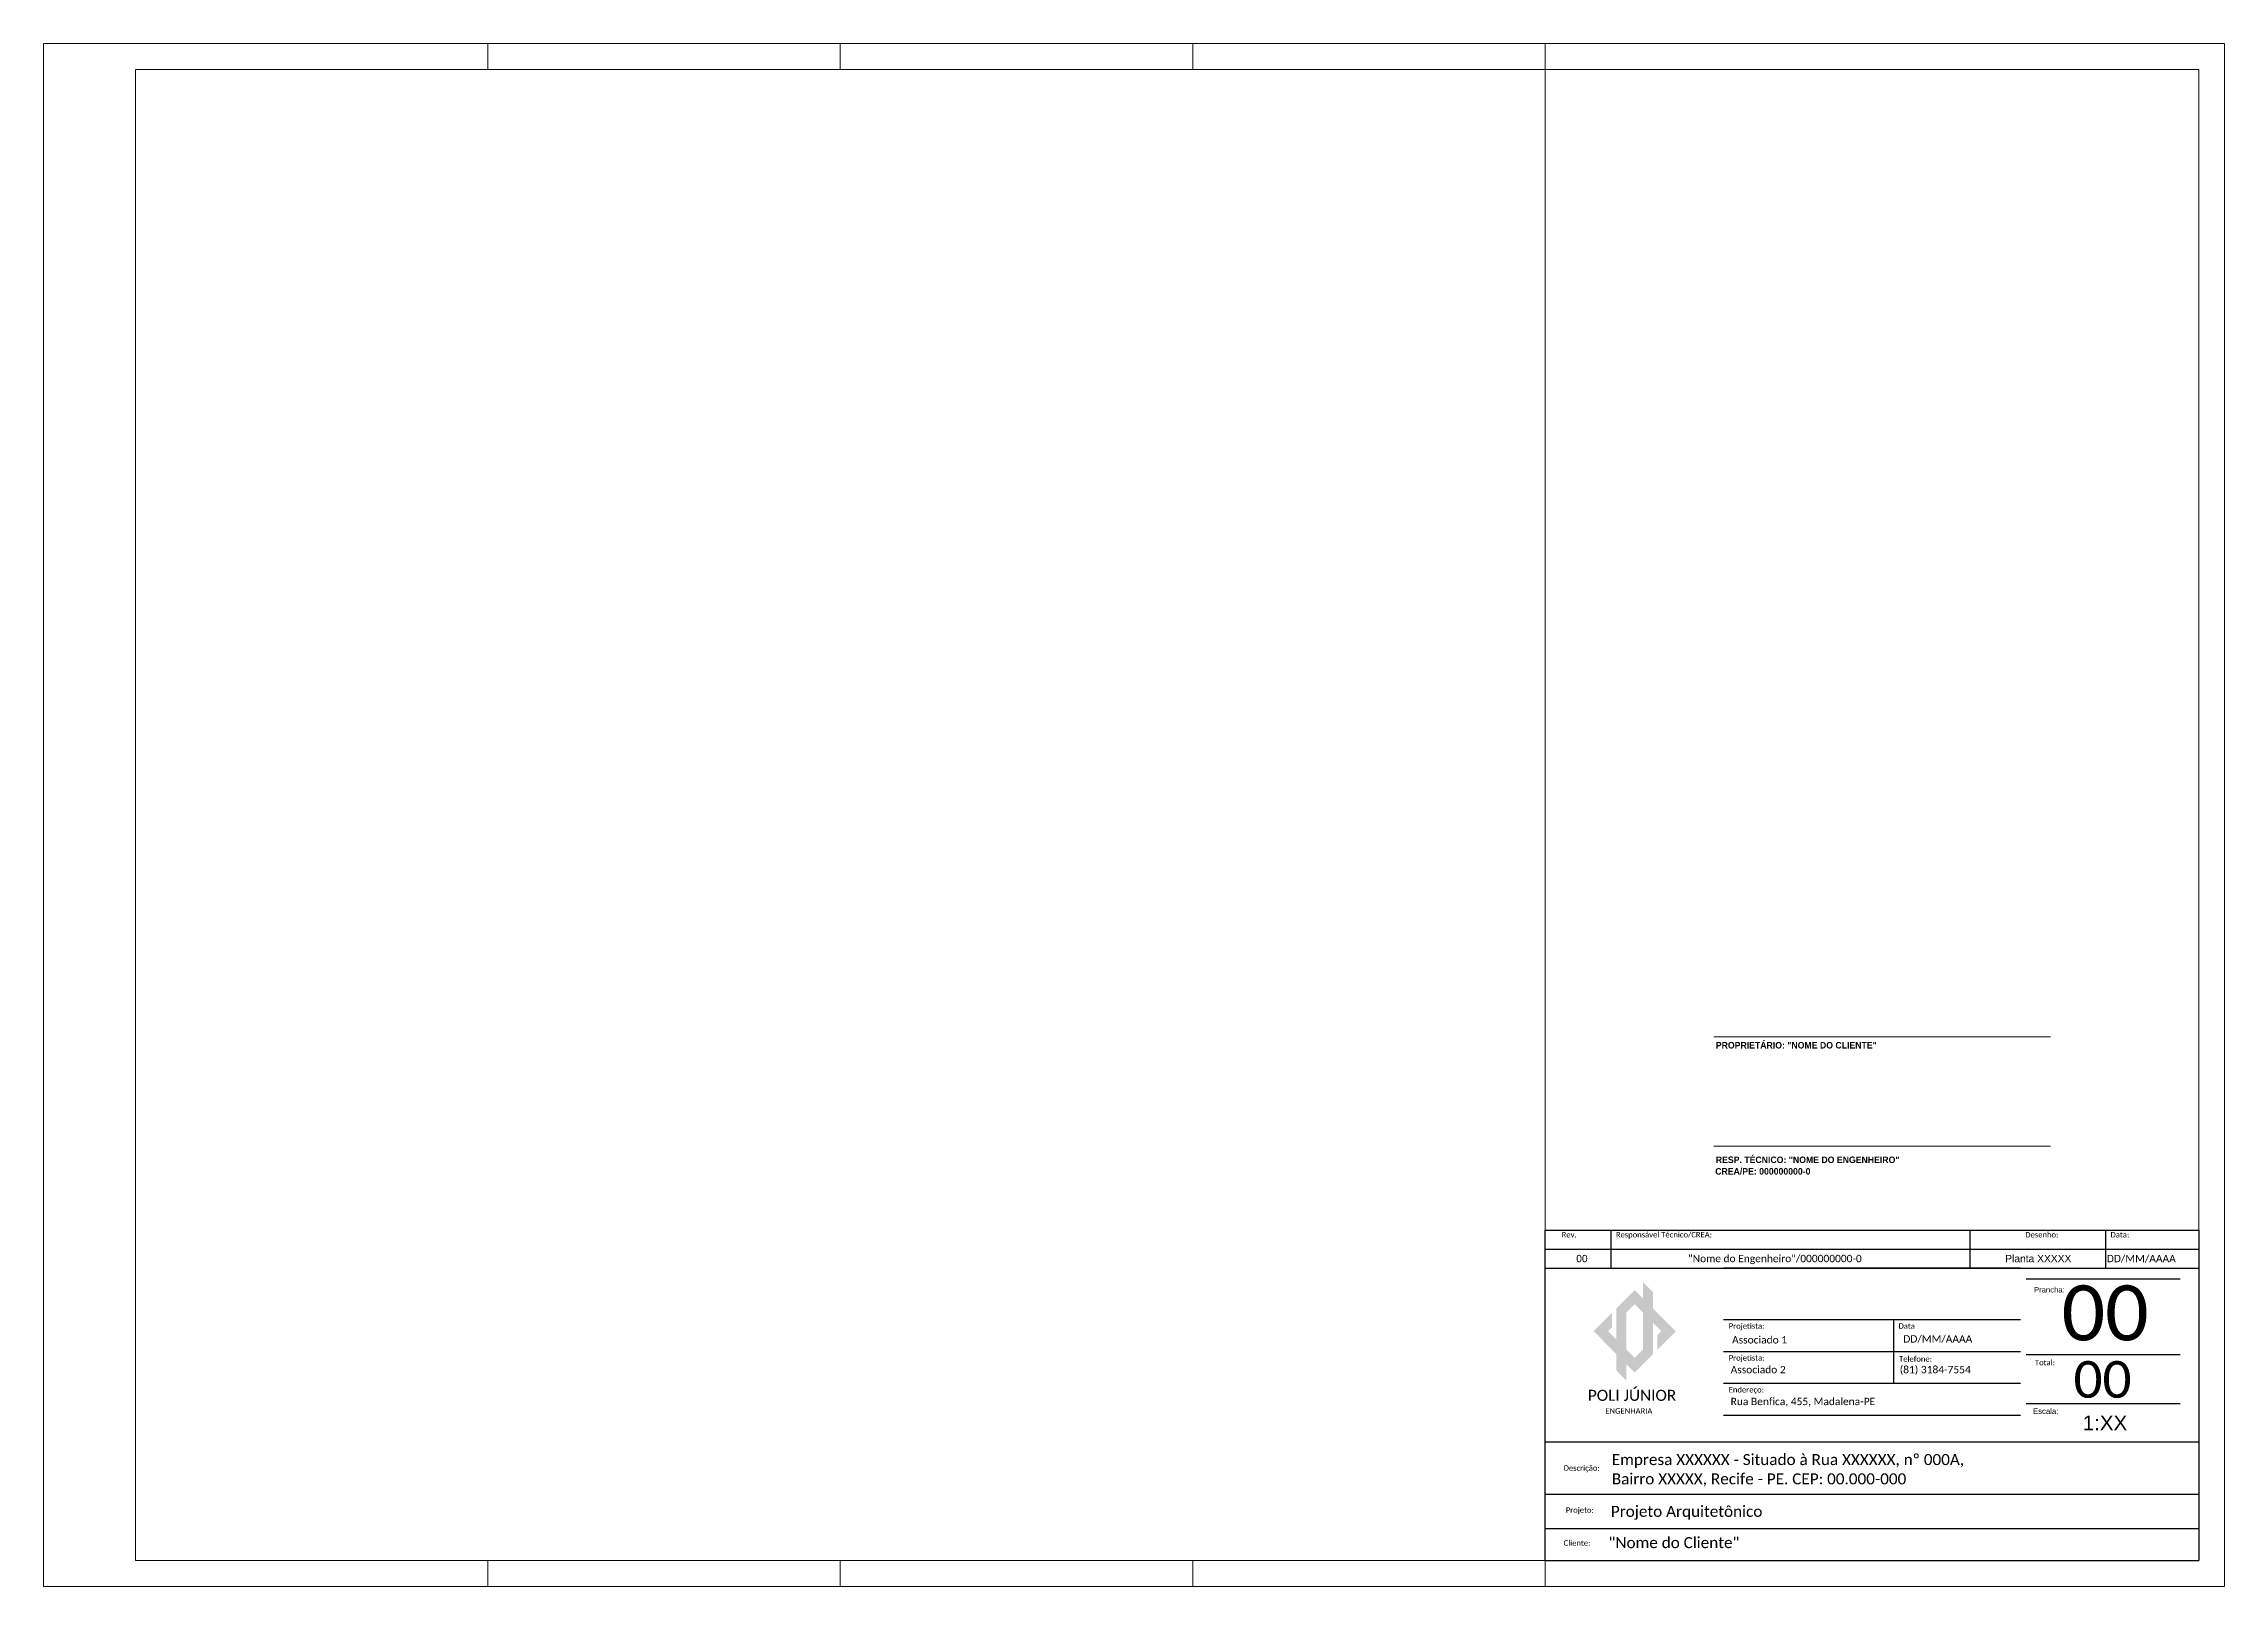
# Paper-space layout 'A2' of a CAD drawing. Header units: centimetres, sheet in millimetres. Extents: x 0 to 594, y 0 to 420.
import ezdxf
from ezdxf.enums import TextEntityAlignment as Align

# ---------------------------------------------------------------- set-up
doc = ezdxf.new("R2010")
doc.units = ezdxf.units.CM
doc.header["$LTSCALE"] = 0.8
doc.layers.add('ARQ-FOLHA', color=7, linetype='Continuous', lineweight=9)
doc.layers.add('ARQ-PENA-MÉDIA', color=7, linetype='Continuous', lineweight=20)
doc.layers.add('ARQ-VP', color=7, linetype='Continuous', lineweight=9, plot=False)
doc.styles.add('PJ', font='calibri.ttf', dxfattribs={"height": 3})
doc.styles.get("Standard").update_dxf_attribs({"font": 'arial.ttf'})
doc.styles.add('STYLE3', font='', dxfattribs={"height": 0.015})
doc.styles.get('STYLE3').set_extended_font_data('RotisSansSerif ExtraBold')

psp = doc.layouts.new('A2')

# ---------------------------------------------------------------- hatches: boundary and pattern name
at = {"transparency": 33554641}
h = psp.add_hatch(color=40, dxfattribs=at)
h.dxf.hatch_style = 1
h.paths.add_polyline_path([(426.16, 69.4), (426.16, 69.5), (427.22, 70.55), (427.22, 74.48), (422.19, 69.45), (428.39, 63.24), (428.39, 58.76), (431.14, 56.01), (431.14, 60.49), (433.38, 58.26), (435.61, 60.49), (438.36, 63.24), (438.36, 64.42), (438.36, 71.73), (440.59, 69.5), (440.59, 69.4), (439.54, 68.35), (439.54, 64.42), (444.56, 69.45), (438.36, 75.66), (438.36, 80.14), (435.61, 82.89), (435.61, 78.41), (433.38, 80.64), (431.14, 78.41), (428.39, 75.66), (428.39, 74.48), (428.39, 67.17)])
h.paths.add_polyline_path([(431.14, 74.63), (433.38, 76.86), (435.61, 74.63), (435.61, 64.42), (433.38, 62.19), (431.14, 64.42)], flags=16)

# ---------------------------------------------------------------- linework, layer by layer
for p, q in [((409, 7), (409, 96.99)), ((409, 96.99), (587, 96.99)), ((426.89, 96.99), (426.89, 86.67)), ((524.67, 96.99), (524.67, 86.67)), ((561.62, 96.99), (561.62, 86.67)), ((587, 96.99), (587, 7)), ((409, 91.83), (587, 91.83)), ((409, 86.67), (587, 86.67)), ((581.95, 83.64), (540.01, 83.64)), ((457.61, 72.63), (538.51, 72.63)), ((503.88, 72.63), (503.88, 55.28)), ((457.61, 63.96), (538.51, 63.96)), ((581.95, 63.02), (540.01, 63.02)), ((457.61, 55.28), (538.51, 55.28)), ((581.95, 49.66), (540.01, 49.66)), ((457.61, 46.61), (538.51, 46.61)), ((409, 39.35), (587, 39.35)), ((409, 25.07), (587, 25.07)), ((409, 15.78), (587, 15.78)), ((409, 7), (587, 7))]:
    psp.add_line(p, q)
at = {"color": 8, "linetype": 'Continuous'}
for p, q in [((538.51, 86.67), (457.61, 86.67)), ((540.28, 39.35), (582, 39.35))]:
    psp.add_line(p, q, dxfattribs=at)
at = {"layer": 'ARQ-FOLHA', "ltscale": 0.03}
for p, q in [((0, 0), (0, 420)), ((0, 420), (594, 420)), ((121, 413), (121, 420)), ((217, 413), (217, 420)), ((313, 413), (313, 420)), ((409, 413), (409, 420)), ((594, 420), (594, 0)), ((25, 7), (25, 413)), ((25, 413), (587, 413)), ((587, 413), (587, 7)), ((587, 7), (25, 7)), ((121, 7), (121, 0)), ((217, 7), (217, 0)), ((313, 7), (313, 0)), ((409, 7), (409, 0)), ((0, 0), (0, 0)), ((594, 0), (0, 0))]:
    psp.add_line(p, q, dxfattribs=at)
at = {"layer": 'ARQ-PENA-MÉDIA'}
for p, q in [((546.61, 149.63), (454.96, 149.63)), ((546.61, 119.88), (454.96, 119.88))]:
    psp.add_line(p, q, dxfattribs=at)

# ---------------------------------------------------------------- texts
at = {"style": 'PJ'}
for s, height, p in [('Rev.', 1.5, (413.5, 94.99)), ('Responsável Técnico/CREA:', 1.5, (428.26, 94.99)), ('Desenho:', 1.5, (539.77, 94.99)), ('Data:', 1.5, (562.99, 94.99)), ('00', 15, (549.68, 66.95)), ('Projetista:', 1.5, (458.99, 70.13)), ('Data', 1.5, (505.25, 70.13)), ('Associado 1', 2, (459.9, 66.12)), ('DD/MM/AAAA', 2, (506.54, 66.38)), ('Projetista: ', 1.5, (458.99, 61.45)), ('Associado 2', 2, (459.52, 58.01)), ('Telefone: ', 1.5, (505.39, 61.17)), ('(81) 3184-7554', 2, (505.57, 58.02)), ('Total:', 1.5, (542.4, 60.17)), ('00', 10, (552.91, 51.34)), ('Endereço:', 1.5, (458.99, 52.78)), ('Rua Benfica, 455, Madalena-PE', 2, (459.52, 49.34)), ('Descrição:', 1.5, (414.03, 31.46)), ('Projeto:', 1.5, (414.62, 20.03)), ('Cliente:', 1.5, (414.03, 11.07))]:
    psp.add_text(s, height=height, dxfattribs=at).set_placement(p)
for s, p in [('00', (419, 89.25)), ('Planta XXXXX', (543.31, 89.25))]:
    psp.add_text(s, height=2).set_placement(p, align=Align.MIDDLE_CENTER)
for s, p in [('"Nome do Engenheiro"/000000000-0', (471.58, 89.25)), ('DD/MM/AAAA', (571.37, 89.25))]:
    psp.add_text(s, height=2, dxfattribs=at).set_placement(p, align=Align.MIDDLE_CENTER)
for s, height, p in [('Prancha:', 1.5, (542.13, 80.01)), ('Escala:', 1.5, (541.89, 46.95)), ('1:XX', 4, (555.42, 42.5))]:
    psp.add_text(s, height=height).set_placement(p)
at = {"color": 7, "linetype": 'Continuous', "style": 'PJ'}
for s, p in [('Empresa XXXXXX - Situado à Rua XXXXXX, nº 000A,', (427.14, 33.02)), ('Bairro XXXXX, Recife - PE. CEP: 00.000-000', (427.14, 27.77)), ('Projeto Arquitetônico', (426.89, 18.92)), ('"Nome do Cliente"', (426.26, 10.41))]:
    psp.add_text(s, height=3, dxfattribs=at).set_placement(p)
at = {"insert": (420.64, 53.51), "char_height": 3, "attachment_point": 1, "style": 'PJ'}
psp.add_mtext_dynamic_manual_height_columns('POLI JÚNIOR\\P{\\H0.5x;         ENGENHARIA}', width=41.3962, gutter_width=15, heights=[0], dxfattribs=at)
at = {"layer": 'ARQ-PENA-MÉDIA', "style": 'STYLE3'}
for s, p in [('PROPRIETÁRIO: "NOME DO CLIENTE"', (455.47, 146.43)), ('CREA/PE: 000000000-0', (455.31, 112.1)), ('RESP. TÉCNICO: "NOME DO ENGENHEIRO"', (455.47, 115.25))]:
    psp.add_text(s, height=1.7716, dxfattribs=at).set_placement(p)

# ---------------------------------------------------------------- viewports
at = {"layer": 'ARQ-VP', "ltscale": 0.03}
psp.add_viewport(center=(217, 210), size=(384, 405.997), view_center_point=(139.04, 60.161), view_height=293.6885, dxfattribs=at)

doc.saveas('drawing.dxf')
